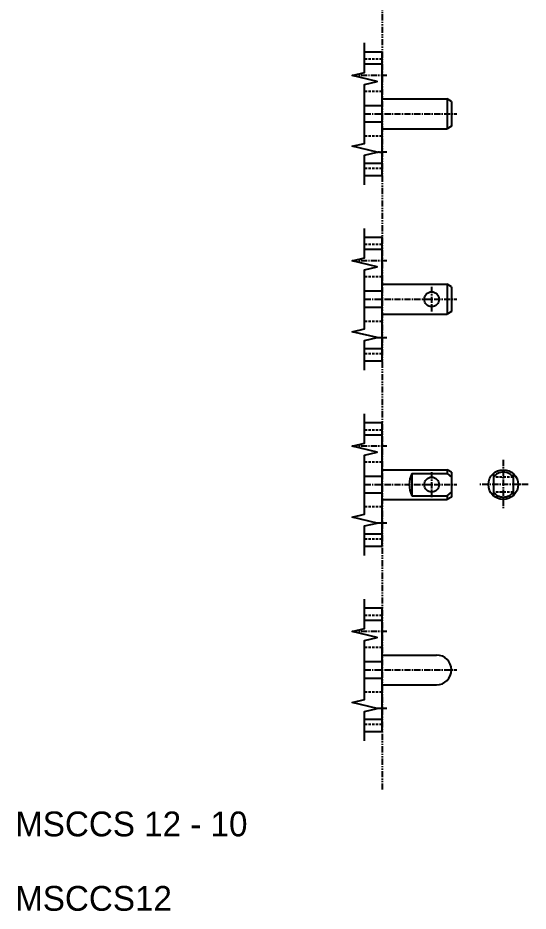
# Model space of a CAD drawing. Extents: x 1 to 128, y 0 to 373.
# Drawn here: x 0.5 to 103.4, y -0.1 to 179.9 of the extents above; entities that cross this region are included whole.
import ezdxf

# ---------------------------------------------------------------- set-up
doc = ezdxf.new("R2010")
doc.units = 0
for name, pattern in [('CENTER', [2, 1.25, -0.25, 0.25, -0.25]), ('DASHED', [0.75, 0.5, -0.25]), ('PHANTOM', [2.5, 1.25, -0.25, 0.25, -0.25, 0.25, -0.25])]:
    doc.linetypes.add(name, pattern=pattern)
doc.layers.get('0').update_dxf_attribs({"linetype": 'CONTINUOUS'})
doc.layers.add('CENTER', color=1, linetype='CENTER')

msp = doc.modelspace()

# ---------------------------------------------------------------- linework, layer by layer
at = {"color": 3, "linetype": 'PHANTOM'}
msp.add_line((73.92, 373.16), (73.92, 24.45), dxfattribs=at)
at = {"color": 7, "linetype": 'CONTINUOUS'}
for p, q in [((70.42, 173.1), (73.92, 173.1)), ((73.92, 148.1), (73.92, 173.1)), ((73.92, 170.58), (70.42, 170.58)), ((70.42, 162.3), (73.92, 162.3)), ((73.92, 163.6), (87.06, 163.6)), ((87.06, 163.6), (87.06, 157.6)), ((87.92, 163.1), (87.06, 163.6)), ((87.92, 163.1), (87.92, 158.1)), ((73.92, 158.9), (70.42, 158.9)), ((73.92, 157.6), (87.06, 157.6)), ((87.92, 158.1), (87.06, 157.6)), ((73.92, 150.61), (70.42, 150.61)), ((73.92, 148.1), (70.42, 148.1)), ((70.42, 135.74), (73.92, 135.74)), ((73.92, 110.74), (73.92, 135.74)), ((73.92, 133.23), (70.42, 133.23)), ((73.92, 126.24), (87.06, 126.24)), ((87.06, 126.24), (87.06, 120.24)), ((87.92, 125.74), (87.06, 126.24)), ((70.42, 124.94), (73.92, 124.94)), ((87.92, 125.74), (87.92, 120.74)), ((73.92, 121.54), (70.42, 121.54)), ((87.92, 120.74), (87.06, 120.24)), ((73.92, 120.24), (87.06, 120.24)), ((73.92, 113.25), (70.42, 113.25)), ((73.92, 110.74), (70.42, 110.74)), ((70.42, 98.38), (73.92, 98.38)), ((73.92, 73.38), (73.92, 98.38)), ((73.92, 95.87), (70.42, 95.87)), ((73.92, 88.88), (87.06, 88.88)), ((87.06, 88.88), (87.06, 88.12)), ((87.92, 88.38), (87.06, 88.88)), ((87.92, 88.38), (87.92, 83.38)), ((70.42, 87.58), (73.92, 87.58)), ((79.92, 88.12), (79.92, 83.65)), ((79.92, 88.12), (87.06, 88.12)), ((87.06, 88.12), (87.92, 87.38)), ((96.36, 88.12), (96.36, 83.65)), ((100.36, 88.12), (100.36, 83.65)), ((73.92, 84.18), (70.42, 84.18)), ((73.92, 82.88), (87.06, 82.88)), ((79.92, 83.65), (87.06, 83.65)), ((87.06, 83.65), (87.92, 84.38)), ((87.06, 83.65), (87.06, 82.88)), ((87.92, 83.38), (87.06, 82.88)), ((73.92, 75.9), (70.42, 75.9)), ((73.92, 73.38), (70.42, 73.38)), ((70.42, 61.03), (73.92, 61.03)), ((73.92, 36.03), (73.92, 61.03)), ((73.92, 58.51), (70.42, 58.51)), ((73.92, 51.53), (84.92, 51.53)), ((70.42, 50.23), (73.92, 50.23)), ((73.92, 46.83), (70.42, 46.83)), ((73.92, 45.53), (84.92, 45.53)), ((73.92, 38.54), (70.42, 38.54)), ((73.92, 36.03), (70.42, 36.03))]:
    msp.add_line(p, q, dxfattribs=at)
at = {"color": 3, "linetype": 'DASHED'}
for p, q in [((73.92, 171.6), (70.42, 171.6)), ((73.92, 165.1), (70.42, 165.1)), ((73.92, 156.1), (70.42, 156.1)), ((73.92, 152.8), (72.68, 152.8)), ((73.92, 149.6), (70.42, 149.6)), ((73.92, 134.24), (70.42, 134.24)), ((73.92, 127.74), (70.42, 127.74)), ((73.92, 118.74), (70.42, 118.74)), ((73.92, 115.44), (72.68, 115.44)), ((73.92, 112.24), (70.42, 112.24)), ((73.92, 96.88), (70.42, 96.88)), ((73.92, 90.38), (70.42, 90.38)), ((100.36, 87.38), (96.36, 87.38)), ((100.36, 84.38), (96.36, 84.38)), ((73.92, 81.38), (70.42, 81.38)), ((73.92, 78.08), (72.68, 78.08)), ((73.92, 74.88), (70.42, 74.88)), ((73.92, 59.53), (70.42, 59.53)), ((73.92, 53.03), (70.42, 53.03)), ((73.92, 44.03), (70.42, 44.03)), ((73.92, 40.73), (72.68, 40.73)), ((73.92, 37.53), (70.42, 37.53))]:
    msp.add_line(p, q, dxfattribs=at)
at = {"color": 3, "linetype": 'CONTINUOUS'}
for points in [[(70.42, 146.31), (70.42, 152.25), (72.92, 152.85), (67.92, 154.05), (70.42, 154.65), (70.42, 166.54), (72.92, 167.14), (67.92, 168.34), (70.42, 168.94), (70.42, 174.88)], [(70.42, 108.96), (70.42, 114.9), (72.92, 115.5), (67.92, 116.7), (70.42, 117.3), (70.42, 129.18), (72.92, 129.78), (67.92, 130.98), (70.42, 131.58), (70.42, 137.52)], [(70.42, 71.6), (70.42, 77.54), (72.92, 78.14), (67.92, 79.34), (70.42, 79.94), (70.42, 91.83), (72.92, 92.43), (67.92, 93.63), (70.42, 94.23), (70.42, 100.17)], [(70.42, 34.24), (70.42, 40.19), (72.92, 40.79), (67.92, 41.99), (70.42, 42.59), (70.42, 54.47), (72.92, 55.07), (67.92, 56.27), (70.42, 56.87), (70.42, 62.81)]]:
    msp.add_lwpolyline(points, dxfattribs=at)
at = {"color": 7, "linetype": 'CONTINUOUS'}
for centre, radius in [((83.92, 123.24), 1.5), ((98.36, 85.88), 3), ((83.92, 85.88), 1.5)]:
    msp.add_circle(centre, radius, dxfattribs=at)
for centre, radius, start, end in [((98.36, 85.88), 2.5, 36.8699, 143.1301), ((84.67, 85.88), 5.25, 154.7912, 205.2088), ((98.36, 85.88), 2.5, 216.8699, 323.1301), ((84.92, 48.53), 3, 270, 90)]:
    msp.add_arc(centre, radius, start, end, dxfattribs=at)
at = {"layer": 'CENTER', "color": 1, "linetype": 'CENTER'}
for p, q in [((74.92, 168.35), (67.96, 168.35)), ((70.42, 160.6), (89.01, 160.6)), ((74.92, 152.85), (72.89, 152.85)), ((74.92, 130.99), (67.96, 130.99)), ((83.92, 125.74), (83.92, 120.74)), ((70.42, 123.24), (89.01, 123.24)), ((74.92, 115.49), (72.89, 115.49)), ((74.92, 93.63), (67.96, 93.63)), ((98.36, 90.88), (98.36, 80.88)), ((83.92, 88.38), (83.92, 83.38)), ((70.42, 85.88), (89.01, 85.88)), ((103.36, 85.88), (93.36, 85.88)), ((74.92, 78.13), (72.89, 78.13)), ((74.92, 56.28), (67.96, 56.28)), ((70.42, 48.53), (89.01, 48.53)), ((74.92, 40.78), (72.89, 40.78))]:
    msp.add_line(p, q, dxfattribs=at)

# ---------------------------------------------------------------- texts
for s, p in [('MSCCS 12 - 10', (0, 15)), ('MSCCS12', (0, 0))]:
    msp.add_text(s, height=5).set_placement(p)

doc.saveas('drawing.dxf')
